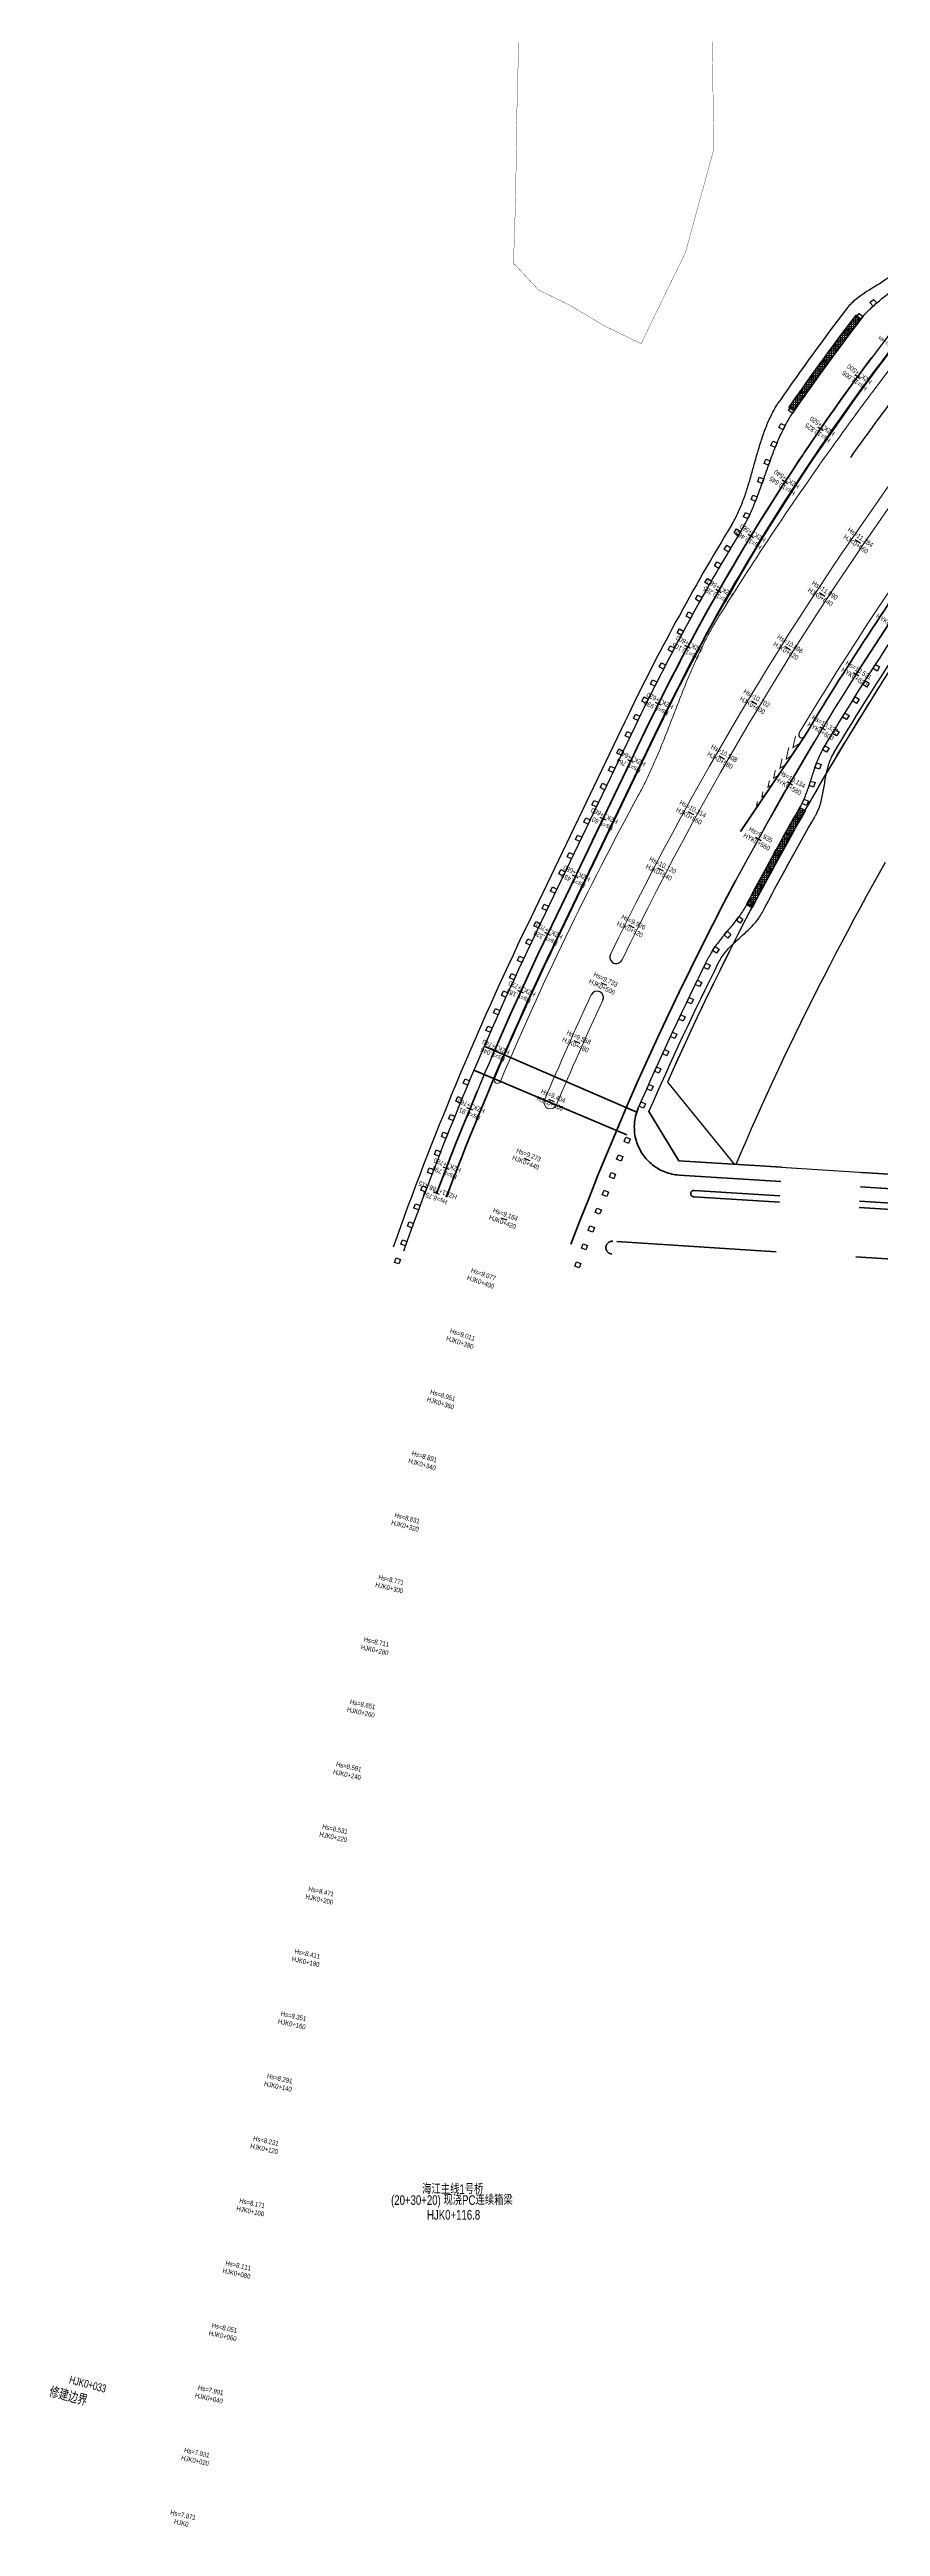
# Model space of a CAD drawing. Extents: x 0 to 558779, y 0 to 2762081.
# Drawn here: x 519200 to 519460, y 2756464 to 2757239 of the extents above; entities that cross this region are included whole.
import ezdxf
from ezdxf.enums import TextEntityAlignment as Align

# ---------------------------------------------------------------- set-up
doc = ezdxf.new("R2010")
doc.units = 0
doc.header["$LTSCALE"] = 20
doc.linetypes.add('CENTER', pattern=[2, 1.25, -0.25, 0.25, -0.25])
doc.linetypes.add('HIDDEN', pattern=[0.375, 0.25, -0.125])
for name, color, linetype in [('B-标线', 8, 'Continuous'), ('DL-中心线', 10, 'Continuous'), ('DL-人行道边线', 1, 'Continuous'), ('DL-树池', 110, 'Continuous'), ('DL-相交规划路', 161, 'Continuous'), ('DL-非机动车道边线', 6, 'Continuous'), ('FD-公交车站', 11, 'Continuous'), ('FD-斑马线', 243, 'Continuous'), ('L-脊线', 222, 'Continuous'), ('L-辅路绿化带', 3, 'Continuous'), ('Pile-HZ（南）-海江大道左辅路', 7, 'Continuous'), ('QL-桥墩', 191, 'Continuous'), ('RD-红线', 230, 'Continuous'), ('XW_HY-海江大道右辅路', 7, 'Continuous'), ('XW_HZ（南）-海江大道左辅路', 7, 'Continuous'), ('XW_辅助线', 7, 'Continuous'), ('YD-G2', 96, 'Continuous'), ('分界线', 11, 'Continuous'), ('桩号-HY-海江大道右辅路', 7, 'Continuous'), ('桩号-HZ（南）-海江大道左辅路', 7, 'Continuous'), ('桩号-海江大道（2000坐标）', 7, 'Continuous'), ('设计高-HY-海江大道右辅路', 7, 'Continuous'), ('设计高-HZ（南）-海江大道左辅路', 7, 'Continuous'), ('设计高-地面高-HY-海江大道右辅路', 7, 'Continuous'), ('设计高-地面高-HZ（南）-海江大道左辅路', 7, 'Continuous'), ('设计高-地面高-海江大道（2000坐标）', 7, 'Continuous'), ('设计高-海江大道（2000坐标）', 7, 'Continuous'), ('资源数据2000', 7, 'Continuous')]:
    doc.layers.add(name, color=color, linetype=linetype)
doc.styles.get("Standard").update_dxf_attribs({"font": 'fsdb_e.shx', "width": 0.7, "bigfont": 'hzdx.shx'})
doc.styles.add('金屿投标', font='fsdb_e.shx', dxfattribs={"width": 0.5, "bigfont": 'hzdx.shx'})
pattern_1 = [(0, (0, 0), (0, 0.6985), [0.508, -0.1905]), (90, (0, 0), (-0.6985, 0), [0.508, -0.1905])]

# ---------------------------------------------------------------- blocks, each defined once
blk = doc.blocks.new('shuchi02')
at = {"layer": 'DL-树池', "color": 3}
blk.add_lwpolyline([(-0.75, 0), (0.75, 0), (0.75, -1.5), (-0.75, -1.5)], close=True, dxfattribs=at)
blk = doc.blocks.new('shuchi01')
at = {"layer": 'DL-树池', "color": 3}
blk.add_lwpolyline([(-0.75, 1.5), (0.75, 1.5), (0.75, 0), (-0.75, 0)], close=True, dxfattribs=at)

msp = doc.modelspace()

# ---------------------------------------------------------------- hatches: boundary and pattern name
at = {"layer": 'FD-公交车站'}
h = msp.add_hatch(dxfattribs=at)
h.set_pattern_fill('ANGLE', color=256, scale=0.1, style=0)
h.set_pattern_definition(pattern_1)
edge = h.paths.add_edge_path()
edge.add_arc((520017.804, 2756723.049), 712, 142.527794, 145.392583)
edge.add_line((519431.783, 2757127.429), (519433.429, 2757126.294))
edge.add_arc((520017.804, 2756723.049), 710, 142.527794, 145.392583, ccw=False)
edge.add_line((519454.314, 2757154.996), (519452.726, 2757156.213))
h = msp.add_hatch(dxfattribs=at)
h.set_pattern_fill('ANGLE', color=256, scale=0.1, style=0)
h.set_pattern_definition(pattern_1)
edge = h.paths.add_edge_path()
edge.add_line((519435.234, 2757002.09), (519436.969, 2757001.096))
edge.add_arc((520277.838, 2756519.536), 969, 150.200487, 152.251998)
edge.add_line((519420.269, 2756970.686), (519418.499, 2756971.618))
edge.add_arc((520277.838, 2756519.536), 971, 150.200487, 152.251998, ccw=False)

# ---------------------------------------------------------------- linework, layer by layer
at = {"layer": 'B-标线', "linetype": 'HIDDEN', "lineweight": 35, "ltscale": 5, "flags": 128}
msp.add_lwpolyline([(519532.129, 2757227.151, 0.0893352), (519386.768, 2757026.023), (519356.074, 2756962.094, 0.021525), (519321.436, 2756881.202)], format="xyb", dxfattribs=at)
at = {"layer": 'B-标线', "lineweight": 35, "flags": 128}
msp.add_lwpolyline([(519521.22, 2757211.787, 0.0826418), (519389.698, 2757024.616), (519359.004, 2756960.688, 0.021525), (519324.476, 2756880.052)], format="xyb", dxfattribs=at)
at = {"layer": 'B-标线', "lineweight": 35, "const_width": 0.3}
for points in [[(519433.868, 2757024.498), (519433.053, 2757020.821), (519435.279, 2757022.174)], [(519429.663, 2757017.402), (519428.987, 2757014.356), (519430.717, 2757015.406)], [(519431.754, 2757020.903), (519430.939, 2757017.226), (519432.64, 2757018.259)], [(519425.683, 2757010.56), (519425.205, 2757008.402), (519426.542, 2757009.214)], [(519427.538, 2757013.764), (519426.975, 2757011.228), (519428.54, 2757012.179)], [(519421.946, 2757004.016), (519421.671, 2757002.777), (519422.57, 2757003.323)], [(519423.661, 2757007.033), (519423.291, 2757005.364), (519424.4, 2757006.038)]]:
    msp.add_lwpolyline(points, dxfattribs=at)
at = {"layer": 'B-标线', "lineweight": 35}
msp.add_lwpolyline([(519436.269, 2757023.642), (519416.663, 2756994.561)], dxfattribs=at)
msp.add_arc((520277.838, 2756519.536), 981, 144.631047, 149.078065, dxfattribs=at)
at = {"layer": 'DL-中心线', "linetype": 'CENTER', "lineweight": 35, "ltscale": 5, "flags": 128}
for points in [[(519363.527, 2756865.285, -0.0640305), (519480.744, 2757085.351, -0.0528813), (519557.501, 2757172.344), (519677.841, 2757282.704, 0.0308215), (519737.675, 2757344.78, -0.0161286), (519785.39, 2757397.285, 0.1076188), (519897.596, 2757578.067), (519932.402, 2757676.128, -0.0149276), (519945.386, 2757709.511, -0.0002025), (519945.577, 2757709.961, -0.0004051), (519945.969, 2757710.882, -0.0004051), (519946.374, 2757711.83, -0.0004051), (519946.794, 2757712.809, -0.0004051), (519947.231, 2757713.821, -0.0004051), (519947.686, 2757714.871, -0.0004051), (519948.161, 2757715.963, -0.0004051), (519948.66, 2757717.103, -0.0004051), (519949.184, 2757718.298, -0.0004051), (519949.739, 2757719.556, -0.0004051), (519950.33, 2757720.89, -0.0004051), (519950.964, 2757722.315, -0.0004051), (519951.652, 2757723.854, -0.0004051), (519952.408, 2757725.539, -0.0003826), (519953.207, 2757727.312, -0.0003376), (519954.009, 2757729.084, -0.0002926), (519954.812, 2757730.854, -0.0002476), (519955.618, 2757732.624, -0.0002025), (519956.425, 2757734.393, -0.0001575), (519957.234, 2757736.161, -0.0001125), (519958.043, 2757737.929, -0.0000675), (519958.853, 2757739.697, -0.0000225), (519959.664, 2757741.464, 0.0000375), (519960.474, 2757743.232, 0.0001125), (519961.284, 2757745, 0.0001875), (519962.093, 2757746.768, 0.0002626), (519962.9, 2757748.537, 0.0003376), (519963.705, 2757750.307, 0.0004126), (519964.508, 2757752.078, 0.0004876), (519965.307, 2757753.85, 0.0005626), (519966.102, 2757755.625, 0.0006376), (519966.894, 2757757.401, 0.0006752), (519967.641, 2757759.09, 0.0006752), (519968.318, 2757760.633, 0.0006752), (519968.942, 2757762.063, 0.0006752), (519969.521, 2757763.402, 0.0006752), (519970.064, 2757764.666, 0.0006752), (519970.575, 2757765.866, 0.0006752), (519971.06, 2757767.012, 0.0006752), (519971.521, 2757768.11, 0.0006752), (519971.961, 2757769.166, 0.0006752), (519972.383, 2757770.185, 0.0006752), (519972.787, 2757771.171, 0.0006752), (519973.176, 2757772.126, 0.0006752), (519973.551, 2757773.054, 0.0003376), (519973.734, 2757773.508, 0.0402701), (519990.889, 2757828.803, 0.0003376), (519990.996, 2757829.281, 0.0006752), (519991.212, 2757830.257, 0.0006752), (519991.432, 2757831.265, 0.0006752), (519991.656, 2757832.306, 0.0006752), (519991.885, 2757833.385, 0.0006752), (519992.12, 2757834.505, 0.0006752), (519992.362, 2757835.671, 0.0006752), (519992.611, 2757836.89, 0.0006752), (519992.868, 2757838.169, 0.0006752), (519993.136, 2757839.518, 0.0006752), (519993.416, 2757840.95, 0.0006752), (519993.712, 2757842.482, 0.0006752), (519994.027, 2757844.137, 0.0006752), (519994.367, 2757845.953, 0.0006376), (519994.72, 2757847.865, 0.0005626), (519995.068, 2757849.778, 0.0004876), (519995.413, 2757851.691, 0.0004126), (519995.754, 2757853.606, 0.0003376), (519996.092, 2757855.521, 0.0002626), (519996.428, 2757857.436, 0.0001875), (519996.762, 2757859.351, 0.0001125), (519997.095, 2757861.267, 0.0000375), (519997.427, 2757863.183, -0.0000225), (519997.759, 2757865.099, -0.0000675), (519998.092, 2757867.015, -0.0001125), (519998.425, 2757868.93, -0.0001575), (519998.76, 2757870.846, -0.0002025), (519999.096, 2757872.761, -0.0002476), (519999.433, 2757874.676, -0.0002926), (519999.773, 2757876.59, -0.0003376), (520000.115, 2757878.505, -0.0003826), (520000.459, 2757880.418, -0.0004051), (520000.79, 2757882.235, -0.0004051), (520001.094, 2757883.893, -0.0004051), (520001.378, 2757885.427, -0.0004051), (520001.646, 2757886.861, -0.0004051), (520001.901, 2757888.213, -0.0004051), (520002.144, 2757889.495, -0.0004051), (520002.379, 2757890.716, -0.0004051), (520002.605, 2757891.886, -0.0004051), (520002.824, 2757893.009, -0.0004051), (520003.037, 2757894.091, -0.0004051), (520003.245, 2757895.135, -0.0004051), (520003.447, 2757896.147, -0.0004051), (520003.645, 2757897.127, -0.0002025), (520003.743, 2757897.607, -0.0205644), (520015.566, 2757945.503), (520034.389, 2758010.197, -0.0139815), (520060.063, 2758090.044), (520086.942, 2758166.257, 0.0147938), (520122.979, 2758278.961, -0.0147938), (520159.016, 2758391.664), (520173.526, 2758432.806)], [(520012.027, 2758114.695), (519858.74, 2757680.06, -0.0468929), (519782.129, 2757514.234, -0.0431203), (519717.282, 2757421.979, 0.012242), (519692.824, 2757391.385, -0.0410864), (519618.913, 2757309.132), (519537.267, 2757232.052, 0.0918922), (519386.768, 2757026.023), (519356.074, 2756962.094, 0.021525), (519321.436, 2756881.202)]]:
    msp.add_lwpolyline(points, format="xyb", dxfattribs=at)
at = {"layer": 'DL-人行道边线', "flags": 128}
for points in [[(519466.495, 2757171.233, -0.0323731), (519465.108, 2757169.744, -0.0242378), (519463.538, 2757168.401, -0.0163857), (519461.83, 2757167.165, -0.0091637), (519460.031, 2757165.998, -0.0024561), (519458.187, 2757164.861, 0.0040486), (519456.345, 2757163.717, 0.0107114), (519454.552, 2757162.529, 0.0178444), (519452.856, 2757161.261, 0.025573), (519451.305, 2757159.877, 0.0335857), (519449.949, 2757158.342)], [(519449.948, 2757158.342, 0.0125007), (519428.903, 2757129.417, 0.0125007)], [(519445.711, 2757018.971, -0.0191885), (519486.452, 2757081.299, -0.0453256), (519550.334, 2757155.94, -0.0453256)], [(519413.916, 2757090.701, 0.0142612), (519414.916, 2757092.457, 0.0125888), (519415.824, 2757094.27, 0.0108807), (519416.65, 2757096.136, 0.0091817), (519417.407, 2757098.046, 0.0075198), (519418.105, 2757099.997, 0.005909), (519418.755, 2757101.98, 0.0043523), (519419.369, 2757103.99, 0.0028451), (519419.957, 2757106.021, 0.0013775), (519420.53, 2757108.064, -0.0000633), (519421.1, 2757110.115, -0.001492), (519421.676, 2757112.166, -0.002924), (519422.27, 2757114.209, -0.0043739), (519422.891, 2757116.238, -0.005855), (519423.552, 2757118.246, -0.0073776), (519424.261, 2757120.225, -0.0089474), (519425.03, 2757122.167, -0.0105632), (519425.869, 2757124.065, -0.0122145), (519426.787, 2757125.912, -0.0138778), (519427.795, 2757127.698, -0.0155148), (519428.903, 2757129.417)], [(519413.916, 2757090.701, 0.0248181), (519380.457, 2757029.053), (519349.764, 2756965.124, 0.0265279), (519307.799, 2756864.347)], [(519445.711, 2757018.971, 0.0343419), (519444.811, 2757017.195, 0.0260435), (519444.121, 2757015.296, 0.0180558), (519443.591, 2757013.304, 0.010719), (519443.168, 2757011.251, 0.0038961), (519442.802, 2757009.167, -0.0027497), (519442.441, 2757007.085, -0.009606), (519442.033, 2757005.033, -0.0170096), (519441.527, 2757003.042, -0.0250907), (519440.868, 2757001.14, -0.0334824), (519440.006, 2756999.357)], [(519423.367, 2756969.057, -0.0089516), (519440.006, 2756999.357, -0.0089516)], [(519409.877, 2756953.718, -0.0343419), (519410.892, 2756955.43, -0.0260435), (519412.125, 2756957.032, -0.0180558), (519413.521, 2756958.548, -0.010719), (519415.027, 2756960.007, -0.0038961), (519416.589, 2756961.433, 0.0027497), (519418.152, 2756962.855, 0.009606), (519419.665, 2756964.3, 0.0170096), (519421.073, 2756965.797, 0.0250907), (519422.325, 2756967.373, 0.0334824), (519423.367, 2756969.057)], [(519387.964, 2756906.826, -0.0133355), (519409.877, 2756953.718, -0.0133355)]]:
    msp.add_lwpolyline(points, format="xyb", dxfattribs=at)
at = {"layer": 'DL-树池', "color": 3}
for centre, start, end in [((519377.719, 2756955.18), 154.975879, 334.975879), ((519371.708, 2756942.536), 334.975879, 154.975879)]:
    msp.add_arc(centre, 2, start, end, dxfattribs=at)
at = {"layer": 'DL-相交规划路', "linetype": 'HIDDEN', "lineweight": 35, "ltscale": 10}
for points in [[(519387.964, 2756906.826), (519397.348, 2756891.463)], [(519504.378, 2756884.604), (519397.348, 2756891.463)], [(519504.09, 2756880.113), (519397.411, 2756886.95)], [(519503.674, 2756873.626), (519401.961, 2756880.145)], [(519503.802, 2756875.622), (519402.089, 2756882.141)], [(519502.683, 2756858.158), (519376.602, 2756866.238)]]:
    msp.add_lwpolyline(points, dxfattribs=at)
for centre, radius, start, end in [((519398.37, 2756901.919), 15, 156.501116, 196.73246), ((519398.37, 2756901.919), 15, 196.73246, 266.333024), ((519402.025, 2756881.143), 1, 86.333024, 266.333024), ((519376.474, 2756864.242), 2, 86.333024, 266.333024)]:
    msp.add_arc(centre, radius, start, end, dxfattribs=at)
at = {"layer": 'DL-非机动车道边线', "flags": 128}
for points in [[(519442.71, 2757020.772, -0.0191885), (519483.598, 2757083.325, -0.0528813), (519559.866, 2757169.765), (519612.515, 2757218.047)], [(519454.314, 2757154.996, -0.0206473), (519455.617, 2757156.553, -0.0160619), (519457.038, 2757158.018, -0.0115357), (519458.548, 2757159.412, -0.0071454), (519460.118, 2757160.756, -0.0028674), (519461.719, 2757162.072, 0.0013745), (519463.323, 2757163.383, 0.0056719), (519464.902, 2757164.711, 0.0100983), (519466.428, 2757166.078, 0.0146705), (519467.874, 2757167.509, 0.0192982), (519469.211, 2757169.025)], [(519454.314, 2757154.996, 0.0125007), (519433.429, 2757126.294, 0.0125007)], [(519416.905, 2757088.881, 0.0107991), (519417.913, 2757090.621, 0.0095425), (519418.851, 2757092.404, 0.0082685), (519419.727, 2757094.226, 0.0069976), (519420.552, 2757096.082, 0.0057432), (519421.333, 2757097.968, 0.0045124), (519422.078, 2757099.878, 0.0033073), (519422.797, 2757101.808, 0.0021262), (519423.497, 2757103.753, 0.0009649), (519424.187, 2757105.707, -0.0001827), (519424.875, 2757107.666, -0.0013237), (519425.569, 2757109.624, -0.0024656), (519426.278, 2757111.576, -0.0036155), (519427.01, 2757113.516, -0.00478), (519427.772, 2757115.44, -0.0059638), (519428.573, 2757117.34, -0.0071696), (519429.42, 2757119.211, -0.0083965), (519430.321, 2757121.048, -0.0096394), (519431.285, 2757122.845, -0.0108876), (519432.319, 2757124.596, -0.0121239), (519433.429, 2757126.294)], [(519416.905, 2757088.881, 0.0248181), (519383.613, 2757027.538), (519352.919, 2756963.609, 0.0265279), (519311.097, 2756863.175)], [(519435.234, 2757002.09, 0.0198359), (519436.15, 2757003.855, 0.0151281), (519436.945, 2757005.69, 0.0104796), (519437.651, 2757007.579, 0.0059828), (519438.299, 2757009.502, 0.001619), (519438.92, 2757011.444, -0.0026896), (519439.546, 2757013.384, -0.0070391), (519440.207, 2757015.306, -0.0115092), (519440.934, 2757017.191, -0.0161236), (519441.759, 2757019.019, -0.0208), (519442.71, 2757020.772)], [(519418.499, 2756971.618, -0.0089516), (519435.234, 2757002.09, -0.0089516)], [(519418.499, 2756971.618, -0.0198359), (519417.502, 2756969.897, -0.0151281), (519416.38, 2756968.241, -0.0104796), (519415.165, 2756966.632, -0.0059828), (519413.89, 2756965.053, -0.001619), (519412.585, 2756963.488, 0.0026896), (519411.283, 2756961.918, 0.0070391), (519410.016, 2756960.329, 0.0115092), (519408.816, 2756958.704, 0.0161236), (519407.715, 2756957.028, 0.0208), (519406.747, 2756955.284)], [(519384.614, 2756907.9, -0.013426), (519406.747, 2756955.284, -0.013426)]]:
    msp.add_lwpolyline(points, format="xyb", dxfattribs=at)
at = {"layer": 'FD-公交车站', "flags": 128}
msp.add_lwpolyline([(519452.726, 2757156.213, 0.0125007), (519431.783, 2757127.429), (519433.429, 2757126.294, -0.0125007), (519454.314, 2757154.996)], format="xyb", close=True, dxfattribs=at)
msp.add_lwpolyline([(519435.234, 2757002.09), (519436.969, 2757001.096, 0.0089516), (519420.269, 2756970.686), (519418.499, 2756971.618, -0.0089516), (519435.234, 2757002.09)], format="xyb", dxfattribs=at)
at = {"layer": 'FD-斑马线', "lineweight": 35}
for p, q in [((519384.155, 2756906.655), (519336.371, 2756927.354)), ((519333.135, 2756919.801), (519381.015, 2756899.514))]:
    msp.add_line(p, q, dxfattribs=at)
at = {"layer": 'L-脊线'}
for radius, start, end in [(977.5, 149.028195, 151.079706), (1022.5, 157.037923, 159.285751)]:
    msp.add_arc((520277.838, 2756519.536), radius, start, end, dxfattribs=at)
at = {"layer": 'L-辅路绿化带', "lineweight": 0, "flags": 128}
for points in [[(519375.907, 2756956.026, -0.0968453), (519606.732, 2757263.593, 0.1251069), (519879.487, 2757672.743), (520150.421, 2758440.955)], [(519379.531, 2756954.334, -0.0968312), (519609.412, 2757260.623, 0.1251069), (519883.259, 2757671.413), (520154.193, 2758439.624)], [(519492.546, 2757180.451, 0.0673102), (519389.923, 2757024.508), (519359.229, 2756960.579, 0.0117142), (519339.58, 2756917.07, 0.0117142)], [(519493.479, 2757179.697), (519458.154, 2757132.455, 0.0051321), (519445.745, 2757115.501)], [(519434.993, 2757025.404, -0.0460136), (519541.727, 2757171.019)], [(519409.875, 2757061.931, -0.0157513), (519445.745, 2757115.501)], [(519436.708, 2757024.374, -0.0191885), (519477.89, 2757087.377, -0.0528813)], [(519384.622, 2757005.801, 0.0046479), (519385.577, 2757007.596, 0.0042884), (519386.501, 2757009.41, 0.0039261), (519387.396, 2757011.239, 0.0035626), (519388.264, 2757013.084, 0.003199), (519389.108, 2757014.943, 0.0028362), (519389.931, 2757016.814, 0.002475), (519390.735, 2757018.697, 0.0021158), (519391.523, 2757020.59, 0.0017588), (519392.298, 2757022.492, 0.0014041), (519393.061, 2757024.402, 0.0010518), (519393.816, 2757026.317, 0.0007015), (519394.565, 2757028.238, 0.0003531), (519395.311, 2757030.161, 0.0000061), (519396.056, 2757032.087, -0.0003397), (519396.803, 2757034.013, -0.0006849), (519397.554, 2757035.938, -0.0010299), (519398.311, 2757037.861, -0.0013752), (519399.078, 2757039.78, -0.0017211), (519399.856, 2757041.694, -0.0020682), (519400.648, 2757043.6, -0.0024166), (519401.457, 2757045.498, -0.0027668), (519402.285, 2757047.386, -0.0031187), (519403.134, 2757049.262, -0.0034725), (519404.007, 2757051.125, -0.0038281), (519404.905, 2757052.973, -0.0041852), (519405.833, 2757054.805, -0.0045433), (519406.791, 2757056.618, -0.0049017), (519407.783, 2757058.411, -0.0052594), (519408.81, 2757060.183, -0.0056154), (519409.875, 2757061.931)], [(519341.422, 2756916.29, -0.0244469), (519384.622, 2757005.801)], [(519355.233, 2756910.438, -0.0089976), (519369.896, 2756943.382, -0.0089976)], [(519358.916, 2756908.877, -0.0089976), (519373.52, 2756941.69, -0.0089976)]]:
    msp.add_lwpolyline(points, format="xyb", dxfattribs=at)
at = {"layer": 'L-辅路绿化带'}
msp.add_arc((519435.851, 2757024.889), 1, 149.028195, 329.028195, dxfattribs=at)
at = {"layer": 'L-辅路绿化带', "lineweight": 0}
for centre, radius in [((519340.501, 2756916.68), 1), ((519357.075, 2756909.658), 2)]:
    msp.add_arc(centre, radius, 157.037923, 337.037923, dxfattribs=at)
at = {"layer": 'RD-红线'}
for points in [[(519571.756, 2757175.13, 0.0167518), (519529.569, 2757126.26, -0.0234152), (519522.55, 2757118.346), (519495.996, 2757091.086, 0.0394646), (519487.232, 2757080.54, 0.0475627), (519395.829, 2756920.702), (519393.729, 2756916.021)], [(519393.729, 2756916.021), (519414.614, 2756890.356, 0.453091)]]:
    msp.add_lwpolyline(points, format="xyb", dxfattribs=at)
msp.add_lwpolyline([(519414.614, 2756890.356), (519504.378, 2756884.604), (519539.082, 2756878.872), (519653.549, 2756871.536)], dxfattribs=at)
at = {"layer": 'XW_HY-海江大道右辅路', "color": 2}
msp.add_arc((520277.838, 2756519.536), 977.5, 144.631047, 159.285751, dxfattribs=at)
msp.add_arc((520277.838, 2756519.536), 977.5, 144.631047, 159.285751, dxfattribs=at)
at = {"layer": 'XW_HZ（南）-海江大道左辅路', "color": 4}
msp.add_line((519386.768, 2757026.023), (519356.074, 2756962.094), dxfattribs=at)
msp.add_line((519386.768, 2757026.023), (519356.074, 2756962.094), dxfattribs=at)
at = {"layer": 'XW_HZ（南）-海江大道左辅路', "color": 2}
for centre, radius, start, end in [((520017.804, 2756723.049), 700, 133.352173, 154.35334), ((520017.804, 2756723.049), 700, 133.352173, 154.35334), ((520277.838, 2756519.536), 1022.5, 154.35334, 159.285751), ((520277.838, 2756519.536), 1022.5, 154.35334, 159.285751)]:
    msp.add_arc(centre, radius, start, end, dxfattribs=at)
at = {"layer": 'XW_辅助线', "color": 2}
msp.add_arc((520277.838, 2756519.536), 1017, 143.212677, 144.388848, dxfattribs=at)
msp.add_arc((520277.838, 2756519.536), 1017, 143.212677, 144.388848, dxfattribs=at)
at = {"layer": 'YD-G2'}
msp.add_lwpolyline([(519460.566, 2757040.705), (519459.58, 2757039.147), (519458.596, 2757037.587), (519457.616, 2757036.025), (519456.639, 2757034.461), (519455.665, 2757032.895), (519454.694, 2757031.328), (519453.726, 2757029.758), (519452.761, 2757028.187), (519451.799, 2757026.614), (519450.839, 2757025.039), (519449.883, 2757023.462), (519448.93, 2757021.883), (519447.98, 2757020.303), (519447.033, 2757018.721), (519446.089, 2757017.137), (519445.147, 2757015.551), (519444.209, 2757013.963), (519443.274, 2757012.374), (519442.342, 2757010.783), (519441.413, 2757009.19), (519440.487, 2757007.595), (519439.564, 2757005.999), (519438.644, 2757004.401), (519437.727, 2757002.801), (519436.813, 2757001.199), (519435.902, 2756999.596), (519434.995, 2756997.991), (519434.09, 2756996.384), (519433.188, 2756994.775), (519432.289, 2756993.165), (519431.394, 2756991.553), (519430.501, 2756989.939), (519429.612, 2756988.324), (519428.726, 2756986.707), (519427.842, 2756985.088), (519426.962, 2756983.468), (519426.085, 2756981.846), (519425.211, 2756980.222), (519424.34, 2756978.597), (519423.472, 2756976.97), (519422.608, 2756975.341), (519421.746, 2756973.71), (519420.887, 2756972.078), (519420.032, 2756970.445), (519419.18, 2756968.81), (519418.33, 2756967.173), (519417.484, 2756965.534), (519416.641, 2756963.894), (519415.801, 2756962.253), (519414.965, 2756960.609), (519414.131, 2756958.964), (519413.3, 2756957.318), (519412.473, 2756955.67), (519411.649, 2756954.02), (519410.828, 2756952.369), (519410.01, 2756950.717), (519409.195, 2756949.062), (519408.383, 2756947.406), (519407.575, 2756945.749), (519406.769, 2756944.09), (519405.967, 2756942.43), (519405.168, 2756940.768), (519404.372, 2756939.104), (519403.579, 2756937.44), (519402.79, 2756935.773), (519402.003, 2756934.105), (519401.22, 2756932.436), (519400.44, 2756930.765), (519399.663, 2756929.092), (519398.89, 2756927.418), (519398.119, 2756925.743), (519397.352, 2756924.066), (519396.588, 2756922.388), (519395.827, 2756920.708), (519393.726, 2756916.027), (519414.612, 2756890.363), (519415.243, 2756890.322), (519416.846, 2756894.055), (519418.465, 2756897.78), (519420.1, 2756901.499), (519421.751, 2756905.211), (519423.419, 2756908.915), (519425.102, 2756912.612), (519426.801, 2756916.302), (519428.516, 2756919.984), (519430.247, 2756923.659), (519431.994, 2756927.327), (519433.756, 2756930.987), (519435.535, 2756934.639), (519437.329, 2756938.284), (519439.139, 2756941.92), (519440.965, 2756945.549), (519442.806, 2756949.17), (519444.663, 2756952.783), (519446.535, 2756956.388), (519448.424, 2756959.985), (519450.327, 2756963.573), (519452.246, 2756967.154), (519454.181, 2756970.726), (519456.131, 2756974.289), (519458.096, 2756977.845), (519460.077, 2756981.391), (519462.073, 2756984.929)], dxfattribs=at)
at = {"layer": '设计高-地面高-HY-海江大道右辅路'}
for p, q in [((519452.003, 2757044.378), (519453.691, 2757043.305)), ((519441.439, 2757027.373), (519443.148, 2757026.335)), ((519431.224, 2757010.155), (519432.954, 2757009.152)), ((519421.363, 2756992.731), (519423.114, 2756991.764))]:
    msp.add_line(p, q, dxfattribs=at)
at = {"layer": '设计高-地面高-HZ（南）-海江大道左辅路'}
for p, q in [((519454.059, 2757136.32), (519452.446, 2757137.502)), ((519442.483, 2757120.046), (519440.837, 2757121.182)), ((519431.377, 2757103.449), (519429.699, 2757104.537)), ((519420.749, 2757086.541), (519419.041, 2757087.581)), ((519410.609, 2757069.336), (519408.871, 2757070.327)), ((519400.964, 2757051.848), (519399.199, 2757052.789)), ((519391.823, 2757034.093), (519390.031, 2757034.983)), ((519383.114, 2757016.103), (519381.311, 2757016.969)), ((519374.458, 2756998.074), (519372.655, 2756998.939)), ((519365.802, 2756980.044), (519363.999, 2756980.91)), ((519357.145, 2756962.014), (519355.342, 2756962.88)), ((519348.667, 2756943.922), (519346.848, 2756944.753)), ((519340.544, 2756925.667), (519338.709, 2756926.462)), ((519332.78, 2756907.257), (519330.93, 2756908.016)), ((519325.378, 2756888.699), (519323.513, 2756889.422)), ((519322.372, 2756880.848), (519320.501, 2756881.555))]:
    msp.add_line(p, q, dxfattribs=at)
at = {"layer": '设计高-地面高-海江大道（2000坐标）'}
for p, q in [((519452.544, 2757086.008), (519454.193, 2757084.876)), ((519441.38, 2757069.39), (519443.051, 2757068.291)), ((519430.551, 2757052.552), (519432.244, 2757051.487)), ((519420.061, 2757035.501), (519421.775, 2757034.47)), ((519409.914, 2757018.243), (519411.648, 2757017.247)), ((519400.114, 2757000.786), (519401.868, 2756999.824)), ((519390.665, 2756983.136), (519392.438, 2756982.21)), ((519381.571, 2756965.301), (519383.362, 2756964.411)), ((519372.836, 2756947.288), (519374.644, 2756946.433)), ((519364.462, 2756929.104), (519366.287, 2756928.285)), ((519356.454, 2756910.755), (519358.295, 2756909.974)), ((519348.815, 2756892.251), (519350.671, 2756891.506)), ((519341.547, 2756873.597), (519343.417, 2756872.89))]:
    msp.add_line(p, q, dxfattribs=at)
at = {"layer": '资源数据2000', "color": 3, "const_width": 0.1}
msp.add_lwpolyline([(519407.728, 2757251.589), (519408.209, 2757208.041), (519399.402, 2757175.91), (519385.49, 2757147.301), (519374.137, 2757152.821), (519363, 2757159.431), (519353.423, 2757164.088), (519345.52, 2757172.5), (519346.195, 2757192.951), (519346.575, 2757219.682), (519346.596, 2757220.322), (519347.929, 2757272.225)], dxfattribs=at)

# ---------------------------------------------------------------- block references
at = {"layer": 'DL-树池'}
for name, p, rotation in [('shuchi01', (519454.528, 2757155.271), 51.62818705286411), ('shuchi01', (519458.714, 2757159.558), 41.21272815817881), ('shuchi01', (519450.893, 2757150.497), 52.9838510185181), ('shuchi01', (519443.75, 2757140.855), 53.95222868389504), ('shuchi01', (519447.301, 2757145.691), 53.46803985120658), ('shuchi01', (519436.771, 2757131.094), 54.92060634927193), ('shuchi01', (519440.24, 2757135.989), 54.43641751658349), ('shuchi01', (519433.344, 2757126.169), 55.62331949013485), ('shuchi01', (519427.815, 2757115.544), 67.75787933559636), ('shuchi01', (519430.299, 2757121.004), 62.94649816643815), ('shuchi01', (519425.681, 2757109.937), 70.23058895740756), ('shuchi01', (519423.683, 2757104.279), 70.50462809951473), ('shuchi01', (519419.218, 2757093.148), 64.13023293232554), ('shuchi01', (519421.604, 2757098.651), 68.53764045992381), ('shuchi01', (519416.311, 2757087.902), 58.75986311745748), ('shuchi01', (519410.175, 2757077.59), 59.73718897971039), ('shuchi01', (519413.221, 2757082.759), 59.24852604858393), ('shuchi01', (519407.173, 2757072.395), 60.22585191083685), ('shuchi01', (519401.303, 2757061.928), 61.20317777308977), ('shuchi01', (519404.216, 2757067.174), 60.71451484196331), ('shuchi01', (519398.436, 2757056.658), 61.69184070421623), ('shuchi01', (519392.836, 2757046.045), 62.66916656646914), ('shuchi01', (519395.613, 2757051.364), 62.18050363534267), ('shuchi01', (519390.104, 2757040.703), 63.15782949759561), ('shuchi02', (519455.308, 2757041.187), 57.61700892079486), ('shuchi02', (519458.537, 2757046.244), 57.26405750695454), ('shuchi01', (519387.417, 2757035.338), 63.64649242872208), ('shuchi02', (519448.943, 2757031.014), 58.32291174847546), ('shuchi02', (519452.11, 2757036.11), 57.96996033463518), ('shuchi01', (519382.175, 2757024.544), 64.35333970293878), ('shuchi01', (519384.777, 2757029.951), 64.13515535984853), ('shuchi02', (519445.808, 2757025.898), 58.67586316231579), ('shuchi01', (519379.578, 2757019.135), 64.35333970293878), ('shuchi02', (519440.211, 2757015.316), 70.20122760190364), ('shuchi02', (519442.705, 2757020.763), 59.14256358741498), ('shuchi01', (519374.384, 2757008.317), 64.35333970293878), ('shuchi01', (519376.981, 2757013.726), 64.35333970293878), ('shuchi02', (519438.336, 2757009.617), 72.09112742980518), ('shuchi01', (519371.787, 2757002.908), 64.35333970293878), ('shuchi02', (519436.22, 2757004.006), 65.1258940367895), ('shuchi01', (519366.594, 2756992.091), 64.35333970293878), ('shuchi01', (519369.191, 2756997.499), 64.35333970293878), ('shuchi02', (519430.385, 2756993.523), 60.7813542043834), ('shuchi02', (519433.33, 2756998.751), 60.42731231243695), ('shuchi01', (519363.997, 2756986.682), 64.35333970293878), ('shuchi02', (519427.472, 2756988.278), 61.13539609632982), ('shuchi01', (519358.803, 2756975.864), 64.35333970293878), ('shuchi01', (519361.4, 2756981.273), 64.35333970293878), ('shuchi02', (519421.744, 2756977.733), 61.84347988022268), ('shuchi02', (519424.592, 2756983.014), 61.48943798827626), ('shuchi01', (519356.206, 2756970.455), 64.35333970293878), ('shuchi02', (519418.929, 2756972.434), 62.19752177216912), ('shuchi01', (519353.609, 2756965.046), 64.35333970293878), ('shuchi02', (519411.942, 2756962.717), 50.31555814786753), ('shuchi02', (519415.733, 2756967.367), 52.85604716640528), ('shuchi01', (519348.463, 2756954.206), 64.934449009924), ('shuchi01', (519351.021, 2756959.633), 64.59938597184089), ('shuchi02', (519408.302, 2756957.951), 56.55135427255728), ('shuchi01', (519345.937, 2756948.763), 65.26951204800716), ('shuchi02', (519402.797, 2756947.297), 63.94844007349811), ('shuchi02', (519405.449, 2756952.679), 63.59548865965775), ('shuchi01', (519340.98, 2756937.835), 65.9396381241734), ('shuchi01', (519343.443, 2756943.306), 65.60457508609025), ('shuchi02', (519400.179, 2756941.898), 64.30139148733846), ('shuchi01', (519338.55, 2756932.349), 66.27470116225649), ('shuchi02', (519395.042, 2756931.054), 65.00729431501921), ('shuchi02', (519397.594, 2756936.484), 64.65434290117882), ('shuchi02', (519392.524, 2756925.608), 65.36024572885951), ('shuchi01', (519331.453, 2756915.808), 67.27989027650588), ('shuchi02', (519387.588, 2756914.67), 66.06614855654026), ('shuchi02', (519390.039, 2756920.146), 65.71319714269988), ('shuchi01', (519329.152, 2756910.266), 67.614953314589), ('shuchi02', (519385.171, 2756909.178), 66.41909997038061), ('shuchi01', (519324.647, 2756899.144), 68.28507939075526), ('shuchi01', (519326.883, 2756904.712), 67.95001635267215), ('shuchi01', (519322.443, 2756893.564), 68.62014242883839), ('shuchi02', (519378.123, 2756892.616), 67.4779542117299), ('shuchi02', (519380.438, 2756898.151), 67.12500279788391), ('shuchi01', (519320.272, 2756887.97), 68.95520546692151), ('shuchi02', (519375.842, 2756887.066), 67.83090562557585), ('shuchi01', (519316.029, 2756876.746), 69.62533154308777), ('shuchi01', (519318.134, 2756882.364), 69.29026850500463), ('shuchi02', (519371.382, 2756875.926), 68.53680845326778), ('shuchi02', (519373.595, 2756881.503), 68.18385703942181), ('shuchi01', (519313.956, 2756871.115), 69.96039458117085), ('shuchi02', (519369.204, 2756870.335), 68.88975986711374), ('shuchi01', (519309.91, 2756859.818), 70.63052065720696), ('shuchi01', (519311.917, 2756865.472), 70.29545761925402), ('shuchi02', (519367.06, 2756864.731), 69.24271128095974), ('shuchi02', (519364.951, 2756859.114), 69.59566269480565)]:
    msp.add_blockref(name, p, dxfattribs=dict(at, rotation=rotation))

# ---------------------------------------------------------------- texts
at = {"layer": 'Pile-HZ（南）-海江大道左辅路', "width": 0.75}
msp.add_text('K1+485', height=1, rotation=142.527794, dxfattribs=at).set_placement((519461.642, 2757148.119), align=Align.MIDDLE_CENTER)
at = {"layer": 'QL-桥墩', "lineweight": 35, "width": 0.75}
for s, p in [('(20+30+20) 现浇PC连续箱梁', (519326.244, 2756563.578)), ('海江主线1号桥', (519326.504, 2756566.979))]:
    msp.add_text(s, height=3, dxfattribs=at).set_placement(p, align=Align.BOTTOM_CENTER)
at = {"layer": 'QL-桥墩', "color": 1, "lineweight": 35, "width": 0.75}
msp.add_text('HJK0+116.8', height=3, dxfattribs=at).set_placement((519326.762, 2756558.95), align=Align.BOTTOM_CENTER)
at = {"layer": '分界线', "style": '金屿投标', "width": 0.75}
for s, height, p in [('修建边界', 3.5, (519200.281, 2756506.13)), ('HJK0+033', 2.5, (519206.486, 2756509.81))]:
    msp.add_text(s, height=height, rotation=345.30178, dxfattribs=at).set_placement(p, align=Align.MIDDLE_LEFT)
at = {"layer": '桩号-HY-海江大道右辅路', "width": 0.75}
for s, rotation, p in [('HYK0+640', 326.390537, (519463.581, 2757060.361)), ('HYK0+620', 327.56283, (519452.686, 2757043.589)), ('HYK0+600', 328.735122, (519442.138, 2757026.597)), ('HYK0+580', 329.907414, (519431.939, 2757009.394)), ('HYK0+560', 331.079706, (519422.094, 2756991.985))]:
    msp.add_text(s, height=1.5, rotation=rotation, dxfattribs=at).set_placement(p, align=Align.TOP_CENTER)
at = {"layer": '桩号-HZ（南）-海江大道左辅路', "width": 0.75}
for s, rotation, p in [('HZK1+500', 143.75556, (519453.43, 2757137.153)), ('HZK1+520', 145.392583, (519441.83, 2757120.861)), ('HZK1+540', 147.029605, (519430.701, 2757104.244)), ('HZK1+560', 148.666627, (519420.051, 2757087.317)), ('HZK1+580', 150.303649, (519409.889, 2757070.092)), ('HZK1+600', 151.940672, (519400.222, 2757052.583)), ('HZK1+620', 153.577694, (519391.061, 2757034.806)), ('HZK1+640', 154.35334, (519382.343, 2757016.806)), ('HZK1+660', 154.35334, (519373.686, 2756998.777)), ('HZK1+680', 154.35334, (519365.03, 2756980.747)), ('HZK1+700', 154.35334, (519356.374, 2756962.718)), ('HZK1+720', 155.452107, (519347.882, 2756944.61)), ('HZK1+740', 156.572807, (519339.746, 2756926.34)), ('HZK1+760', 157.693507, (519331.969, 2756907.914)), ('HZK1+780', 158.814207, (519324.554, 2756889.34)), ('HZK1+788.415', 159.285751, (519321.542, 2756881.482))]:
    msp.add_text(s, height=1.5, rotation=rotation, dxfattribs=at).set_placement(p, align=Align.TOP_CENTER)
at = {"layer": '桩号-海江大道（2000坐标）', "width": 0.75}
for s, rotation, p in [('HJK0+660', 325.534764, (519453.198, 2757085.195)), ('HJK0+640', 326.68068, (519442.051, 2757068.59)), ('HJK0+620', 327.826595, (519431.238, 2757051.765)), ('HJK0+600', 328.972511, (519420.763, 2757034.728)), ('HJK0+580', 330.118426, (519410.631, 2757017.485)), ('HJK0+560', 331.264342, (519400.847, 2757000.042)), ('HJK0+540', 332.410258, (519391.413, 2756982.407)), ('HJK0+520', 333.556173, (519382.333, 2756964.587)), ('HJK0+500', 334.702089, (519373.612, 2756946.589)), ('HJK0+480', 335.848004, (519365.252, 2756928.421)), ('HJK0+460', 336.99392, (519357.257, 2756910.088)), ('HJK0+440', 338.139836, (519349.631, 2756891.6)), ('HJK0+420', 339.285751, (519342.376, 2756872.963)), ('HJK0+400', 340.431667, (519335.495, 2756854.184)), ('HJK0+380', 341.577582, (519328.991, 2756835.271)), ('HJK0+360', 342.723498, (519322.866, 2756816.233)), ('HJK0+340', 343.869413, (519317.124, 2756797.075)), ('HJK0+320', 345.015329, (519311.765, 2756777.807)), ('HJK0+300', 346.161245, (519306.793, 2756758.435)), ('HJK0+280', 347.30716, (519302.21, 2756738.967)), ('HJK0+260', 347.509376, (519297.879, 2756719.442)), ('HJK0+240', 347.509376, (519293.554, 2756699.915)), ('HJK0+220', 347.509376, (519289.228, 2756680.389)), ('HJK0+200', 347.509376, (519284.903, 2756660.862)), ('HJK0+180', 347.509376, (519280.577, 2756641.335)), ('HJK0+160', 347.509376, (519276.251, 2756621.809)), ('HJK0+140', 347.509376, (519271.926, 2756602.282)), ('HJK0+120', 347.509376, (519267.6, 2756582.756)), ('HJK0+100', 347.509376, (519263.275, 2756563.229)), ('HJK0+080', 347.509376, (519258.949, 2756543.702)), ('HJK0+060', 347.509376, (519254.623, 2756524.176)), ('HJK0+040', 347.509376, (519250.298, 2756504.649)), ('HJK0+020', 347.509376, (519245.972, 2756485.122)), ('HJK0', 347.509376, (519241.647, 2756465.596))]:
    msp.add_text(s, height=1.5, rotation=rotation, dxfattribs=at).set_placement(p, align=Align.TOP_CENTER)
at = {"layer": '设计高-HY-海江大道右辅路', "width": 0.75}
for s, rotation, p in [('Hs=10.531', 327.56283, (519453.008, 2757044.095)), ('Hs=10.332', 328.735122, (519442.449, 2757027.11)), ('Hs=10.134', 329.907414, (519432.239, 2757009.913)), ('Hs=9.935', 331.079706, (519422.384, 2756992.51))]:
    msp.add_text(s, height=1.5, rotation=rotation, dxfattribs=at).set_placement(p, align=Align.BOTTOM_CENTER)
at = {"layer": '设计高-HZ（南）-海江大道左辅路', "width": 0.75}
for s, rotation, p in [('Hs=11.005', 143.75556, (519453.075, 2757136.669)), ('Hs=10.825', 145.392583, (519441.49, 2757120.367)), ('Hs=10.645', 147.029605, (519430.374, 2757103.741)), ('Hs=10.465', 148.666627, (519419.739, 2757086.804)), ('Hs=10.285', 150.303649, (519409.591, 2757069.571)), ('Hs=10.105', 151.940672, (519399.94, 2757052.054)), ('Hs=9.930', 153.577694, (519390.794, 2757034.269)), ('Hs=9.764', 154.35334, (519382.083, 2757016.265)), ('Hs=9.607', 154.35334, (519373.427, 2756998.236)), ('Hs=9.459', 154.35334, (519364.77, 2756980.206)), ('Hs=9.320', 154.35334, (519356.114, 2756962.177)), ('Hs=9.183', 155.452107, (519347.633, 2756944.064)), ('Hs=9.046', 156.572807, (519339.507, 2756925.79)), ('Hs=8.911', 157.693507, (519331.741, 2756907.359)), ('Hs=8.796', 158.814207, (519324.337, 2756888.781)), ('Hs=8.754', 159.285751, (519321.33, 2756880.921))]:
    msp.add_text(s, height=1.5, rotation=rotation, dxfattribs=at).set_placement(p, align=Align.BOTTOM_CENTER)
at = {"layer": '设计高-海江大道（2000坐标）', "width": 0.75}
for s, rotation, p in [('Hs=11.284', 325.534764, (519453.538, 2757085.689)), ('Hs=11.090', 326.68068, (519442.381, 2757069.091)), ('Hs=10.896', 327.826595, (519431.557, 2757052.273)), ('Hs=10.702', 328.972511, (519421.073, 2757035.242)), ('Hs=10.508', 330.118426, (519410.93, 2757018.005)), ('Hs=10.314', 331.264342, (519401.135, 2757000.568)), ('Hs=10.120', 332.410258, (519391.69, 2756982.939)), ('Hs=9.926', 333.556173, (519382.6, 2756965.125)), ('Hs=9.733', 334.702089, (519373.868, 2756947.132)), ('Hs=9.558', 335.848004, (519365.497, 2756928.968)), ('Hs=9.404', 336.99392, (519357.492, 2756910.641)), ('Hs=9.273', 338.139836, (519349.854, 2756892.157)), ('Hs=9.164', 339.285751, (519342.588, 2756873.524)), ('Hs=9.077', 340.431667, (519335.696, 2756854.749)), ('Hs=9.011', 341.577582, (519329.18, 2756835.841)), ('Hs=8.951', 342.723498, (519323.044, 2756816.806)), ('Hs=8.891', 343.869413, (519317.29, 2756797.651)), ('Hs=8.831', 345.015329, (519311.92, 2756778.386)), ('Hs=8.771', 346.161245, (519306.937, 2756759.017)), ('Hs=8.711', 347.30716, (519302.342, 2756739.553)), ('Hs=8.651', 347.509376, (519298.009, 2756720.028)), ('Hs=8.591', 347.509376, (519293.684, 2756700.501)), ('Hs=8.531', 347.509376, (519289.358, 2756680.974)), ('Hs=8.471', 347.509376, (519285.032, 2756661.448)), ('Hs=8.411', 347.509376, (519280.707, 2756641.921)), ('Hs=8.351', 347.509376, (519276.381, 2756622.395)), ('Hs=8.291', 347.509376, (519272.056, 2756602.868)), ('Hs=8.231', 347.509376, (519267.73, 2756583.341)), ('Hs=8.171', 347.509376, (519263.404, 2756563.815)), ('Hs=8.111', 347.509376, (519259.079, 2756544.288)), ('Hs=8.051', 347.509376, (519254.753, 2756524.761)), ('Hs=7.991', 347.509376, (519250.428, 2756505.235)), ('Hs=7.931', 347.509376, (519246.102, 2756485.708)), ('Hs=7.871', 347.509376, (519241.776, 2756466.182))]:
    msp.add_text(s, height=1.5, rotation=rotation, dxfattribs=at).set_placement(p, align=Align.BOTTOM_CENTER)

doc.saveas('drawing.dxf')
